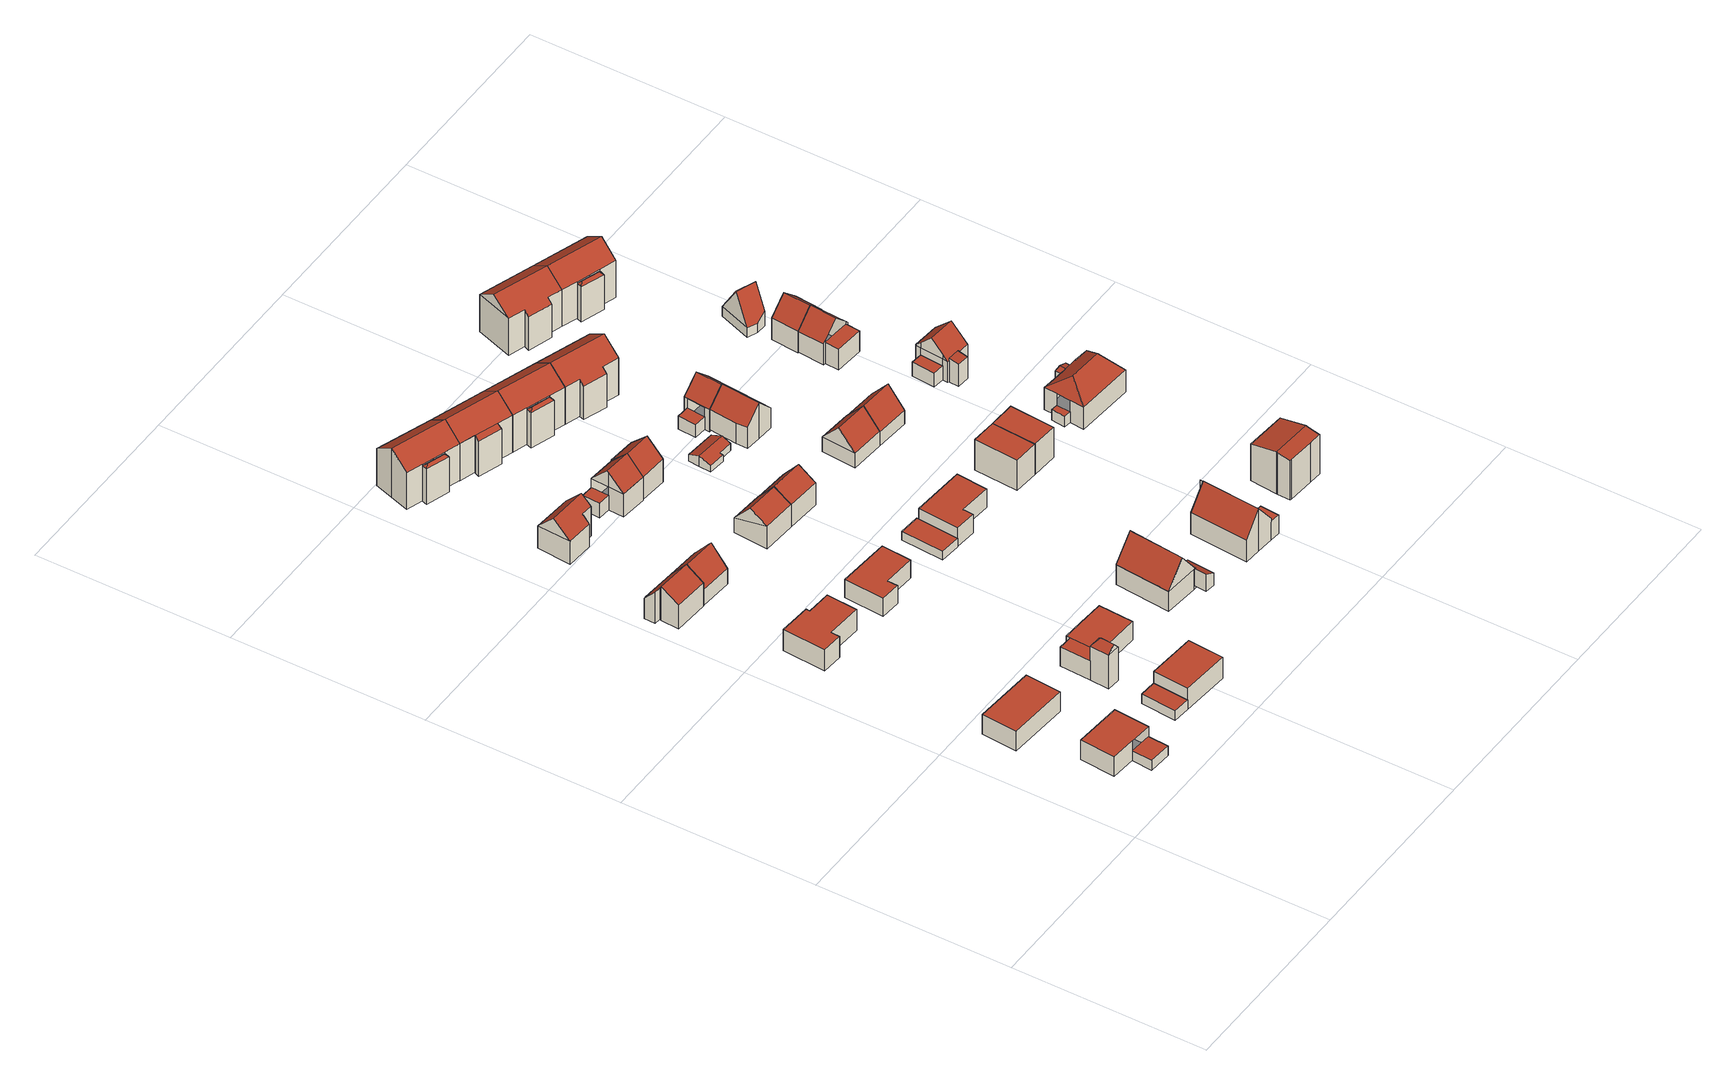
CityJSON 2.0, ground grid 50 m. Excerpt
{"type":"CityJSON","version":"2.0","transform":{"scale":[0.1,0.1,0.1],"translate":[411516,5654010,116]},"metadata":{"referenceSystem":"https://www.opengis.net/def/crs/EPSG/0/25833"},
"CityObjects":{
"building1":{"type":"Building","attributes":{"Gemeindeschluessel":14612000,"Geometrietyp2DReferenz":"3000","function":"31001_9998","roofType":"9999"},"children":["building1-1","building1-2"]},
"building1-1":{"type":"BuildingPart","attributes":{"Dachtyp_tdc":"tdcPolyFlatRoof","Dachneigung":0,"QualitaetDacherkennung":88,"Geometrietyp2DReferenz":"3000","measuredHeight":5.73,"roofType":"1000"},"parents":["building1"],"geometry":[{"type":"MultiSurface","lod":"2","boundaries":[[[0,1,2,3]],[[1,4,5,2]],[[4,6,7,8,5]],[[9,0,3,10,11]],[[9,6,4,1,0]],[[3,2,5,8,10]]],"semantics":{"surfaces":[{"type":"WallSurface"},{"type":"RoofSurface"},{"type":"GroundSurface"}],"values":[0,0,0,0,1,2]}}]},
"building1-2":{"type":"BuildingPart","attributes":{"Dachtyp_tdc":"tdcPolyFlatRoof","Dachneigung":0,"QualitaetDacherkennung":58,"Geometrietyp2DReferenz":"3000","measuredHeight":2.79,"roofType":"1000"},"parents":["building1"],"geometry":[{"type":"MultiSurface","lod":"2","boundaries":[[[12,11,10,13]],[[7,14,15,8]],[[14,12,13,15]],[[14,7,11,12]],[[13,10,8,15]]],"semantics":{"surfaces":[{"type":"WallSurface"},{"type":"RoofSurface"},{"type":"GroundSurface"}],"values":[0,0,0,1,2]}}]},
"building2":{"type":"Building","attributes":{"Dachtyp_tdc":"tdcPolyFlatRoof","Gemeindeschluessel":14612000,"Dachneigung":0,"QualitaetDacherkennung":84,"Geometrietyp2DReferenz":"3000","measuredHeight":5.73,"function":"31001_9998","roofType":"1000"},"geometry":[{"type":"Solid","lod":"2","boundaries":[[[[16,17,18,19]],[[17,20,21,18]],[[20,22,23,21]],[[22,16,19,23]],[[22,20,17,16]],[[19,18,21,23]]]],"semantics":{"surfaces":[{"type":"WallSurface"},{"type":"RoofSurface"},{"type":"GroundSurface"}],"values":[[0,0,0,0,1,2]]}}]},
"building3":{"type":"Building","attributes":{"Dachtyp_tdc":"tdcPolyFlatRoof","Gemeindeschluessel":14612000,"Dachneigung":0,"QualitaetDacherkennung":70,"Geometrietyp2DReferenz":"3000","measuredHeight":2.76,"function":"31001_9998","roofType":"1000"},"geometry":[{"type":"Solid","lod":"2","boundaries":[[[[24,25,26,27]],[[25,28,29,26]],[[28,30,31,29]],[[30,24,27,31]],[[30,28,25,24]],[[27,26,29,31]]]],"semantics":{"surfaces":[{"type":"WallSurface"},{"type":"RoofSurface"},{"type":"GroundSurface"}],"values":[[0,0,0,0,1,2]]}}]},
"building4":{"type":"Building","attributes":{"Dachtyp_tdc":"tdcPolyFlatRoof","Gemeindeschluessel":14612000,"Dachneigung":0,"QualitaetDacherkennung":81,"Geometrietyp2DReferenz":"3000","measuredHeight":6.12,"function":"31001_9998","roofType":"1000"},"geometry":[{"type":"Solid","lod":"2","boundaries":[[[[32,33,34,27]],[[33,35,36,34]],[[35,37,26,36]],[[37,32,27,26]],[[37,35,33,32]],[[27,34,36,26]]]],"semantics":{"surfaces":[{"type":"WallSurface"},{"type":"RoofSurface"},{"type":"GroundSurface"}],"values":[[0,0,0,0,1,2]]}}]},
"building5":{"type":"Building","attributes":{"Dachtyp_tdc":"tdcPolyFlatRoof","Gemeindeschluessel":14612000,"Dachneigung":0,"QualitaetDacherkennung":77,"Geometrietyp2DReferenz":"3000","measuredHeight":6.13,"function":"31001_9998","roofType":"1000"},"geometry":[{"type":"Solid","lod":"2","boundaries":[[[[38,39,40,41]],[[39,42,43,40]],[[42,44,45,43]],[[44,46,47,45]],[[46,48,49,47]],[[48,50,51,49]],[[50,52,53,51]],[[52,38,41,53]],[[52,50,48,46,44,42,39,38]],[[41,40,43,45,47,49,51,53]]]],"semantics":{"surfaces":[{"type":"WallSurface"},{"type":"RoofSurface"},{"type":"GroundSurface"}],"values":[[0,0,0,0,0,0,0,0,1,2]]}}]},
"building6":{"type":"Building","attributes":{"Dachtyp_tdc":"tdcGableRoof","Gemeindeschluessel":14612000,"Dachneigung":50,"QualitaetDacherkennung":55,"Geometrietyp2DReferenz":"3000","measuredHeight":9.55,"function":"31001_9998","roofType":"3100"},"geometry":[{"type":"Solid","lod":"2","boundaries":[[[[54,55,56,57]],[[55,58,59,56]],[[58,60,61,59]],[[60,62,63,61]],[[62,64,65,63]],[[64,66,67,65]],[[66,68,69,67]],[[68,70,71,69]],[[70,72,73,71]],[[72,54,57,73]],[[68,66,64,62]],[[62,60,58,55,54,72,70,68]],[[57,56,59,61,63,65,67,69,71,73]]]],"semantics":{"surfaces":[{"type":"WallSurface"},{"type":"RoofSurface"},{"type":"GroundSurface"}],"values":[[0,0,0,0,0,0,0,0,0,0,1,1,2]]}}]},
"building7":{"type":"Building","attributes":{"Gemeindeschluessel":14612000,"Geometrietyp2DReferenz":"3000","function":"31001_9998","roofType":"9999"},"children":["building7-1","building7-2","building7-3"]},
"building7-1":{"type":"BuildingPart","attributes":{"Dachtyp_tdc":"tdcPolyFlatRoof","Dachneigung":0,"QualitaetDacherkennung":95,"Geometrietyp2DReferenz":"3000","measuredHeight":5.36,"roofType":"1000"},"parents":["building7"],"geometry":[{"type":"MultiSurface","lod":"2","boundaries":[[[74,75,76,77]],[[78,79,80,81]],[[82,74,77,83]],[[82,78,81,75,74]],[[77,76,80,79,83]]],"semantics":{"surfaces":[{"type":"WallSurface"},{"type":"RoofSurface"},{"type":"GroundSurface"}],"values":[0,0,0,1,2]}}]},
"building7-2":{"type":"BuildingPart","attributes":{"Dachtyp_tdc":"tdcFreeFormRoof","Dachneigung":50.6,"QualitaetDacherkennung":7,"Geometrietyp2DReferenz":"3000","measuredHeight":11.73,"roofType":"5000"},"parents":["building7"],"geometry":[{"type":"MultiSurface","lod":"2","boundaries":[[[84,85,86,79,78]],[[85,87,88,86]],[[87,89,82,83,88]],[[85,84,90,91]],[[84,89,90]],[[91,90,89,87]],[[85,91,87]],[[83,79,86,88]]],"semantics":{"surfaces":[{"type":"WallSurface"},{"type":"RoofSurface"},{"type":"GroundSurface"}],"values":[0,0,0,1,1,1,0,2]}}]},
"building7-3":{"type":"BuildingPart","attributes":{"Dachtyp_tdc":"tdcPolyFlatRoof","Dachneigung":0,"QualitaetDacherkennung":92,"Geometrietyp2DReferenz":"3000","measuredHeight":5.34,"roofType":"1000"},"parents":["building7"],"geometry":[{"type":"MultiSurface","lod":"2","boundaries":[[[92,93,94,95]],[[93,96,97,94]],[[96,98,99,97]],[[98,100,101,99]],[[100,81,80,101]],[[75,102,103,76]],[[102,92,95,103]],[[102,75,81,100,98,96,93,92]],[[95,94,97,99,101,80,76,103]]],"semantics":{"surfaces":[{"type":"WallSurface"},{"type":"RoofSurface"},{"type":"GroundSurface"}],"values":[0,0,0,0,0,0,0,1,2]}}]},
"building8":{"type":"Building","attributes":{"Gemeindeschluessel":14612000,"Geometrietyp2DReferenz":"3000","function":"31001_9998","roofType":"9999"},"children":["building8-1","building8-2"]},
"building8-1":{"type":"BuildingPart","attributes":{"Dachtyp_tdc":"tdcPolyFlatRoof","Dachneigung":0,"QualitaetDacherkennung":75,"Geometrietyp2DReferenz":"3000","measuredHeight":4.18,"roofType":"1000"},"parents":["building8"],"geometry":[{"type":"MultiSurface","lod":"2","boundaries":[[[104,105,106,107]],[[105,108,109,106]],[[108,110,111,109]],[[110,112,113,111]],[[112,110,108,105,104]],[[107,106,109,111,113]]],"semantics":{"surfaces":[{"type":"WallSurface"},{"type":"RoofSurface"},{"type":"GroundSurface"}],"values":[0,0,0,0,1,2]}}]},
"building8-2":{"type":"BuildingPart","attributes":{"Dachtyp_tdc":"tdcGableRoof","Dachneigung":50.05,"QualitaetDacherkennung":56,"Geometrietyp2DReferenz":"3000","measuredHeight":9.65,"roofType":"3100"},"parents":["building8"],"geometry":[{"type":"MultiSurface","lod":"2","boundaries":[[[114,60,115,116]],[[60,117,118,115]],[[117,119,106,118]],[[119,120,104,107,106]],[[121,113,112]],[[121,122,123,113]],[[122,124,125,123]],[[124,126,127,125]],[[126,114,116,127]],[[122,121,120,119,117,60,114]],[[114,126,124,122]],[[116,115,118,106,107,113,123,125,127]]],"semantics":{"surfaces":[{"type":"WallSurface"},{"type":"RoofSurface"},{"type":"GroundSurface"}],"values":[0,0,0,0,0,0,0,0,0,1,1,2]}}]},
"building9":{"type":"Building","attributes":{"Dachtyp_tdc":"tdcPolyFlatRoof","Gemeindeschluessel":14612000,"Dachneigung":0,"QualitaetDacherkennung":79,"Geometrietyp2DReferenz":"3000","measuredHeight":5.23,"function":"31001_9998","roofType":"1000"},"geometry":[{"type":"Solid","lod":"2","boundaries":[[[[128,129,130,131,132,133]],[[134,135,129,128]],[[135,136,130,129]],[[136,137,131,130]],[[137,138,132,131]],[[138,139,133,132]],[[139,134,128,133]],[[139,138,137,136,135,134]]]],"semantics":{"surfaces":[{"type":"GroundSurface"},{"type":"WallSurface"},{"type":"RoofSurface"}],"values":[[0,1,1,1,1,1,1,2]]}}]},
"building10":{"type":"Building","attributes":{"Dachtyp_tdc":"tdcFreeFormRoof","Gemeindeschluessel":14612000,"Dachneigung":46.46,"QualitaetDacherkennung":75,"Geometrietyp2DReferenz":"3000","measuredHeight":11.04,"function":"31001_9998","roofType":"5000"},"geometry":[{"type":"Solid","lod":"2","boundaries":[[[[140,141,142,143]],[[141,144,145,142]],[[144,146,147,145]],[[146,148,149,147]],[[148,150,151,149]],[[150,140,143,151]],[[148,146,152,153,140,150]],[[152,144,141,153]],[[141,140,153]],[[146,144,152]],[[143,142,145,147,149,151]]]],"semantics":{"surfaces":[{"type":"WallSurface"},{"type":"RoofSurface"},{"type":"GroundSurface"}],"values":[[0,0,0,0,0,0,1,1,0,0,2]]}}]},
"building11":{"type":"Building","attributes":{"Dachtyp_tdc":"tdcGableRoof","Gemeindeschluessel":14612000,"Dachneigung":53.79,"QualitaetDacherkennung":85,"Geometrietyp2DReferenz":"3000","measuredHeight":12.22,"function":"31001_9998","roofType":"3100"},"geometry":[{"type":"Solid","lod":"2","boundaries":[[[[154,155,156,157]],[[155,158,159,156]],[[158,160,161,159]],[[160,162,163,161]],[[162,164,165,163]],[[164,154,157,165]],[[166,167,168,169]],[[158,155,168,167,170,160]],[[162,170,167,166,164]],[[160,170,162]],[[154,169,168,155]],[[164,166,169,154]],[[157,156,159,161,163,165]]]],"semantics":{"surfaces":[{"type":"WallSurface"},{"type":"RoofSurface"},{"type":"GroundSurface"}],"values":[[0,0,0,0,0,0,1,1,0,0,0,0,2]]}}]},
"building12":{"type":"Building","attributes":{"Gemeindeschluessel":14612000,"Geometrietyp2DReferenz":"3000","function":"31001_9998","roofType":"9999"},"children":["building12-1","building12-2"]},
"building12-1":{"type":"BuildingPart","attributes":{"Dachtyp_tdc":"tdcGableRoof","Dachneigung":35.57,"QualitaetDacherkennung":75,"Geometrietyp2DReferenz":"3000","measuredHeight":14.26,"roofType":"3100"},"parents":["building12"],"geometry":[{"type":"MultiSurface","lod":"2","boundaries":[[[171,172,173]],[[171,174,175,172]],[[174,176,177,175]],[[176,178,179,177]],[[178,180,181,179]],[[180,182,183,181]],[[176,174,171,184,185,182]],[[182,180,178,176]],[[183,186,187,172,175,177,179,181]],[[182,185,186,183]],[[185,184,187,186]],[[184,188,187]]],"semantics":{"surfaces":[{"type":"WallSurface"},{"type":"RoofSurface"},{"type":"GroundSurface"}],"values":[0,0,0,0,0,0,1,1,2,0,0,0]}}]},
"building12-2":{"type":"BuildingPart","attributes":{"Dachtyp_tdc":"tdcFreeFormRoof","Dachneigung":41.99,"QualitaetDacherkennung":15,"Geometrietyp2DReferenz":"3000","measuredHeight":10.84,"roofType":"5000"},"parents":["building12"],"geometry":[{"type":"MultiSurface","lod":"2","boundaries":[[[188,189,190,187]],[[189,191,192,190]],[[191,173,172,192]],[[193,173,191]],[[194,193,191,189]],[[194,189,188]],[[193,194,188,173]],[[190,192,172,187]]],"semantics":{"surfaces":[{"type":"WallSurface"},{"type":"RoofSurface"},{"type":"GroundSurface"}],"values":[0,0,0,1,1,1,1,2]}}]},
"building13":{"type":"Building","attributes":{"Dachtyp_tdc":"tdcPolyFlatRoof","Gemeindeschluessel":14612000,"Dachneigung":26.45,"QualitaetDacherkennung":61,"Geometrietyp2DReferenz":"3000","measuredHeight":5.01,"function":"31001_9998","roofType":"2100"},"geometry":[{"type":"Solid","lod":"2","boundaries":[[[[195,196,197,198]],[[196,199,200,197]],[[199,201,202,200]],[[201,203,204,202]],[[203,205,206,204]],[[205,195,198,206]],[[205,203,201,199,196,195]],[[198,197,200,202,204,206]]]],"semantics":{"surfaces":[{"type":"WallSurface"},{"type":"RoofSurface"},{"type":"GroundSurface"}],"values":[[0,0,0,0,0,0,1,2]]}}]},
"building14":{"type":"Building","attributes":{"Dachtyp_tdc":"tdcGableRoof","Gemeindeschluessel":14612000,"Dachneigung":49.92,"QualitaetDacherkennung":57,"Geometrietyp2DReferenz":"3000","measuredHeight":9.29,"function":"31001_9998","roofType":"3100"},"geometry":[{"type":"Solid","lod":"2","boundaries":[[[[207,208,209,210]],[[208,211,212,209]],[[211,213,214,212]],[[213,207,210,214]],[[211,208,215]],[[207,213,216]],[[208,207,216,215]],[[213,211,215,216]],[[210,209,212,214]]]],"semantics":{"surfaces":[{"type":"WallSurface"},{"type":"RoofSurface"},{"type":"GroundSurface"}],"values":[[0,0,0,0,0,0,1,1,2]]}}]},
"building15":{"type":"Building","attributes":{"Dachtyp_tdc":"tdcPolyFlatRoof","Gemeindeschluessel":14612000,"Dachneigung":0,"QualitaetDacherkennung":80,"Geometrietyp2DReferenz":"3000","measuredHeight":2.48,"function":"31001_9998","roofType":"1000"},"geometry":[{"type":"Solid","lod":"2","boundaries":[[[[217,218,219,220]],[[218,221,222,219]],[[221,223,224,222]],[[223,225,226,224]],[[225,217,220,226]],[[225,223,221,218,217]],[[220,219,222,224,226]]]],"semantics":{"surfaces":[{"type":"WallSurface"},{"type":"RoofSurface"},{"type":"GroundSurface"}],"values":[[0,0,0,0,0,1,2]]}}]},
"building16":{"type":"Building","attributes":{"Gemeindeschluessel":14612000,"Geometrietyp2DReferenz":"3000","function":"31001_9998","roofType":"9999"},"children":["building16-1","building16-2"]},
"building16-1":{"type":"BuildingPart","attributes":{"Dachtyp_tdc":"tdcGableRoof","Dachneigung":46.26,"QualitaetDacherkennung":82,"Geometrietyp2DReferenz":"3000","measuredHeight":11.13,"roofType":"3100"},"parents":["building16"],"geometry":[{"type":"MultiSurface","lod":"2","boundaries":[[[227,228,229,230]],[[228,231,232,229]],[[231,233,234,232]],[[233,235,234]],[[236,227,230,237,238]],[[239,240,241,227]],[[242,241,240,243,244]],[[228,242,244,231]],[[231,244,243,233]],[[233,243,240,239,236]],[[227,241,242,228]],[[236,239,227]],[[230,229,232,234,237]]],"semantics":{"surfaces":[{"type":"WallSurface"},{"type":"RoofSurface"},{"type":"GroundSurface"}],"values":[0,0,0,0,0,1,1,0,0,0,0,0,2]}}]},
"building16-2":{"type":"BuildingPart","attributes":{"Dachtyp_tdc":"tdcPolyFlatRoof","Dachneigung":0,"QualitaetDacherkennung":62,"Geometrietyp2DReferenz":"3000","measuredHeight":4.02,"roofType":"1000"},"parents":["building16"],"geometry":[{"type":"MultiSurface","lod":"2","boundaries":[[[245,246,247,248]],[[246,238,237,247]],[[235,245,248,234]],[[235,238,246,245]],[[248,247,237,234]]],"semantics":{"surfaces":[{"type":"WallSurface"},{"type":"RoofSurface"},{"type":"GroundSurface"}],"values":[0,0,0,1,2]}}]},
"building17":{"type":"Building","attributes":{"Dachtyp_tdc":"tdcGableRoof","Gemeindeschluessel":14612000,"Dachneigung":51.14,"QualitaetDacherkennung":49,"Geometrietyp2DReferenz":"3000","measuredHeight":9.38,"function":"31001_9998","roofType":"3100"},"geometry":[{"type":"Solid","lod":"2","boundaries":[[[[249,250,210,251]],[[250,252,214,210]],[[249,253,254]],[[252,250,255]],[[253,252,255,254]],[[250,249,254,255]],[[214,256,251,210]],[[252,253,256,214]],[[253,249,251,256]]]],"semantics":{"surfaces":[{"type":"WallSurface"},{"type":"RoofSurface"},{"type":"GroundSurface"}],"values":[[0,0,0,0,1,1,2,0,0]]}}]},
"building18":{"type":"Building","attributes":{"Gemeindeschluessel":14612000,"Geometrietyp2DReferenz":"3000","function":"31001_9998","roofType":"9999"},"children":["building18-1","building18-2"]},
"building18-1":{"type":"BuildingPart","attributes":{"Dachtyp_tdc":"tdcGableRoof","Dachneigung":35.59,"QualitaetDacherkennung":78,"Geometrietyp2DReferenz":"3000","measuredHeight":14.3,"roofType":"3100"},"parents":["building18"],"geometry":[{"type":"MultiSurface","lod":"2","boundaries":[[[257,258,259,260]],[[258,261,262,259]],[[263,264,265,266]],[[264,185,267,265]],[[185,180,268,267]],[[180,257,260,268]],[[180,182,269,257]],[[261,258,269,182,185,270,263]],[[263,270,264]],[[264,270,185]],[[185,182,180]],[[257,269,258]],[[260,259,262,266,265,267,268]]],"semantics":{"surfaces":[{"type":"WallSurface"},{"type":"RoofSurface"},{"type":"GroundSurface"}],"values":[0,0,0,0,0,0,1,1,0,0,0,0,2]}}]},
"building18-2":{"type":"BuildingPart","attributes":{"Dachtyp_tdc":"tdcPolyFlatRoof","Dachneigung":25.99,"QualitaetDacherkennung":33,"Geometrietyp2DReferenz":"3000","measuredHeight":10.82,"roofType":"2100"},"parents":["building18"],"geometry":[{"type":"MultiSurface","lod":"2","boundaries":[[[271,272,263,266,273]],[[274,275,276,262,261]],[[275,271,273,276]],[[275,274,272,271]],[[273,266,262,276]]],"semantics":{"surfaces":[{"type":"WallSurface"},{"type":"RoofSurface"},{"type":"GroundSurface"}],"values":[0,0,0,1,2]}}]},
"building19":{"type":"Building","attributes":{"Dachtyp_tdc":"tdcGableRoof","Gemeindeschluessel":14612000,"Dachneigung":45.29,"QualitaetDacherkennung":80,"Geometrietyp2DReferenz":"3000","measuredHeight":10.96,"function":"31001_9998","roofType":"3100"},"geometry":[{"type":"Solid","lod":"2","boundaries":[[[[277,278,279,280]],[[278,281,282,279]],[[281,242,283,282]],[[242,277,280,283]],[[281,278,284]],[[277,242,285]],[[278,277,285,284]],[[242,281,284,285]],[[280,279,282,283]]]],"semantics":{"surfaces":[{"type":"WallSurface"},{"type":"RoofSurface"},{"type":"GroundSurface"}],"values":[[0,0,0,0,0,0,1,1,2]]}}]},
"building20":{"type":"Building","attributes":{"Dachtyp_tdc":"tdcPolyFlatRoof","Gemeindeschluessel":14612000,"Dachneigung":0,"QualitaetDacherkennung":83,"Geometrietyp2DReferenz":"3000","measuredHeight":5.43,"function":"31001_9998","roofType":"1000"},"geometry":[{"type":"Solid","lod":"2","boundaries":[[[[286,287,288,289]],[[287,290,291,288]],[[290,292,293,291]],[[292,294,295,293]],[[294,296,297,295]],[[296,286,289,297]],[[296,294,292,290,287,286]],[[289,288,291,293,295,297]]]],"semantics":{"surfaces":[{"type":"WallSurface"},{"type":"RoofSurface"},{"type":"GroundSurface"}],"values":[[0,0,0,0,0,0,1,2]]}}]},
"building21":{"type":"Building","attributes":{"Gemeindeschluessel":14612000,"Geometrietyp2DReferenz":"3000","function":"31001_9998","roofType":"9999"},"children":["building21-1","building21-2"]},
"building21-1":{"type":"BuildingPart","attributes":{"Dachtyp_tdc":"tdcPolyFlatRoof","Dachneigung":0,"QualitaetDacherkennung":65,"Geometrietyp2DReferenz":"3000","measuredHeight":5.48,"roofType":"1000"},"parents":["building21"],"geometry":[{"type":"MultiSurface","lod":"2","boundaries":[[[298,299,300,301]],[[299,302,303,300]],[[302,304,305,303]],[[304,302,299,298]],[[301,300,303,305]]],"semantics":{"surfaces":[{"type":"WallSurface"},{"type":"RoofSurface"},{"type":"GroundSurface"}],"values":[0,0,0,1,2]}}]},
"building21-2":{"type":"BuildingPart","attributes":{"Dachtyp_tdc":"tdcGableRoof","Dachneigung":52.62,"QualitaetDacherkennung":82,"Geometrietyp2DReferenz":"3000","measuredHeight":12.32,"roofType":"3100"},"parents":["building21"],"geometry":[{"type":"MultiSurface","lod":"2","boundaries":[[[306,307,308,309]],[[307,310,311,308]],[[310,312,313,311]],[[312,314,315,313]],[[314,316,317,315]],[[316,318,319,317]],[[318,320,321,319]],[[320,322,298,301,321]],[[323,324,325,305,304]],[[324,326,327,325]],[[326,328,329,327]],[[328,330,331,329]],[[330,332,333,331]],[[332,334,335,333]],[[334,306,309,335]],[[330,328,326,324]],[[324,323,322,320,318,316,314,312,310,307,306,334,332,330]],[[309,308,311,313,315,317,319,321,301,305,325,327,329,331,333,335]]],"semantics":{"surfaces":[{"type":"WallSurface"},{"type":"RoofSurface"},{"type":"GroundSurface"}],"values":[0,0,0,0,0,0,0,0,0,0,0,0,0,0,0,1,1,2]}}]},
"building22":{"type":"Building","attributes":{"Gemeindeschluessel":14612000,"Geometrietyp2DReferenz":"3000","function":"31001_9998","roofType":"9999"},"children":["building22-1","building22-2"]},
"building22-1":{"type":"BuildingPart","attributes":{"Dachtyp_tdc":"tdcGableRoof","Dachneigung":35.6,"QualitaetDacherkennung":78,"Geometrietyp2DReferenz":"3000","measuredHeight":14.35,"roofType":"3100"},"parents":["building22"],"geometry":[{"type":"MultiSurface","lod":"2","boundaries":[[[336,337,338]],[[336,258,259,337]],[[258,269,339,259]],[[269,257,260,339]],[[257,340,341,260]],[[340,342,343,341]],[[342,344,345,343]],[[344,346,347,345]],[[346,348,349,350,347]],[[342,340,257,269]],[[269,258,336,348,346,344,342]],[[350,337,259,339,260,341,343,345,347]]],"semantics":{"surfaces":[{"type":"WallSurface"},{"type":"RoofSurface"},{"type":"GroundSurface"}],"values":[0,0,0,0,0,0,0,0,0,1,1,2]}}]},
"building22-2":{"type":"BuildingPart","attributes":{"Dachtyp_tdc":"tdcFreeFormRoof","Dachneigung":43.05,"QualitaetDacherkennung":16,"Geometrietyp2DReferenz":"3000","measuredHeight":10.93,"roofType":"5000"},"parents":["building22"],"geometry":[{"type":"MultiSurface","lod":"2","boundaries":[[[351,352,353,347]],[[352,354,355,353]],[[354,338,337,355]],[[349,351,347,350]],[[356,338,354]],[[357,356,354,352]],[[357,352,351,349]],[[356,357,349,338]],[[347,353,355,337,350]]],"semantics":{"surfaces":[{"type":"WallSurface"},{"type":"RoofSurface"},{"type":"GroundSurface"}],"values":[0,0,0,0,1,1,1,1,2]}}]},
"building23":{"type":"Building","attributes":{"Dachtyp_tdc":"tdcGableRoof","Gemeindeschluessel":14612000,"Dachneigung":24.31,"QualitaetDacherkennung":73,"Geometrietyp2DReferenz":"3000","measuredHeight":3.1,"function":"31001_9998","roofType":"3100"},"geometry":[{"type":"Solid","lod":"2","boundaries":[[[[358,359,360,361]],[[359,362,363,360]],[[362,364,365,363]],[[364,366,367,365]],[[366,368,369,367]],[[368,370,371,369]],[[370,372,373,371]],[[372,358,361,373]],[[368,366,364,362]],[[362,359,358,372,370,368]],[[361,360,363,365,367,369,371,373]]]],"semantics":{"surfaces":[{"type":"WallSurface"},{"type":"RoofSurface"},{"type":"GroundSurface"}],"values":[[0,0,0,0,0,0,0,0,1,1,2]]}}]},
"building24":{"type":"Building","attributes":{"Dachtyp_tdc":"tdcPolyFlatRoof","Gemeindeschluessel":14612000,"Dachneigung":0,"QualitaetDacherkennung":54,"Geometrietyp2DReferenz":"3000","measuredHeight":8.8,"function":"31001_9998","roofType":"1000"},"geometry":[{"type":"Solid","lod":"2","boundaries":[[[[374,375,376,377]],[[375,378,379,376]],[[378,380,381,379]],[[380,374,377,381]],[[380,378,375,374]],[[377,376,379,381]]]],"semantics":{"surfaces":[{"type":"WallSurface"},{"type":"RoofSurface"},{"type":"GroundSurface"}],"values":[[0,0,0,0,1,2]]}}]},
"building25":{"type":"Building","attributes":{"Dachtyp_tdc":"tdcGableRoof","Gemeindeschluessel":14612000,"Dachneigung":48.88,"QualitaetDacherkennung":56,"Geometrietyp2DReferenz":"3000","measuredHeight":9.23,"function":"31001_9998","roofType":"3100"},"geometry":[{"type":"Solid","lod":"2","boundaries":[[[[382,383,384,385]],[[383,386,387,384]],[[386,388,389,387]],[[388,382,385,389]],[[386,383,390]],[[382,388,391]],[[383,382,391,390]],[[388,386,390,391]],[[385,384,387,389]]]],"semantics":{"surfaces":[{"type":"WallSurface"},{"type":"RoofSurface"},{"type":"GroundSurface"}],"values":[[0,0,0,0,0,0,1,1,2]]}}]},
"building26":{"type":"Building","attributes":{"Dachtyp_tdc":"tdcGableRoof","Gemeindeschluessel":14612000,"Dachneigung":45.02,"QualitaetDacherkennung":66,"Geometrietyp2DReferenz":"3000","measuredHeight":10.17,"function":"31001_9998","roofType":"3100"},"geometry":[{"type":"Solid","lod":"2","boundaries":[[[[392,393,394,395]],[[393,396,397,394]],[[396,398,399,397]],[[398,400,401,399]],[[400,402,403,401]],[[402,404,405,403]],[[404,406,407,405]],[[406,392,395,407]],[[402,400,398,396,393]],[[393,392,406,404,402]],[[395,394,397,399,401,403,405,407]]]],"semantics":{"surfaces":[{"type":"WallSurface"},{"type":"RoofSurface"},{"type":"GroundSurface"}],"values":[[0,0,0,0,0,0,0,0,1,1,2]]}}]},
"building27":{"type":"Building","attributes":{"Dachtyp_tdc":"tdcFreeFormRoof","Gemeindeschluessel":14612000,"Dachneigung":35.38,"QualitaetDacherkennung":71,"Geometrietyp2DReferenz":"3000","measuredHeight":14.35,"function":"31001_9998","roofType":"5000"},"geometry":[{"type":"Solid","lod":"2","boundaries":[[[[340,408,409,341]],[[408,410,411,409]],[[410,412,413,411]],[[412,414,415,413]],[[414,416,417,415]],[[416,418,419,417]],[[418,344,345,419]],[[344,340,341,345]],[[414,412,410,420,342,344,418,416]],[[420,408,340,342]],[[340,344,342]],[[410,408,420]],[[341,409,411,413,415,417,419,345]]]],"semantics":{"surfaces":[{"type":"WallSurface"},{"type":"RoofSurface"},{"type":"GroundSurface"}],"values":[[0,0,0,0,0,0,0,0,1,1,0,0,2]]}}]},
"building28":{"type":"Building","attributes":{"Gemeindeschluessel":14612000,"Geometrietyp2DReferenz":"3000","function":"31001_9998","roofType":"9999"},"children":["building28-1","building28-2"]},
"building28-1":{"type":"BuildingPart","attributes":{"Dachtyp_tdc":"tdcPolyFlatRoof","Dachneigung":0,"QualitaetDacherkennung":78,"Geometrietyp2DReferenz":"3000","measuredHeight":3.63,"roofType":"1000"},"parents":["building28"],"geometry":[{"type":"MultiSurface","lod":"2","boundaries":[[[421,422,423,424]],[[422,425,426,423]],[[425,427,428,426]],[[427,425,422,421]],[[424,423,426,428]]],"semantics":{"surfaces":[{"type":"WallSurface"},{"type":"RoofSurface"},{"type":"GroundSurface"}],"values":[0,0,0,1,2]}}]},
"building28-2":{"type":"BuildingPart","attributes":{"Dachtyp_tdc":"tdcGableRoof","Dachneigung":45.47,"QualitaetDacherkennung":82,"Geometrietyp2DReferenz":"3000","measuredHeight":10.78,"roofType":"3100"},"parents":["building28"],"geometry":[{"type":"MultiSurface","lod":"2","boundaries":[[[429,430,431,428,427]],[[430,432,433,431]],[[432,434,435,433]],[[434,392,436,435]],[[392,437,424,436]],[[437,421,424]],[[438,439,440,441,442,443]],[[432,441,440,434]],[[429,443,442,430]],[[437,438,443,429]],[[430,442,441,432]],[[392,439,438,437]],[[434,440,439,392]],[[428,431,433,435,436,424]]],"semantics":{"surfaces":[{"type":"WallSurface"},{"type":"RoofSurface"},{"type":"GroundSurface"}],"values":[0,0,0,0,0,0,1,1,0,0,0,0,0,2]}}]},
"building29":{"type":"Building","attributes":{"Dachtyp_tdc":"tdcPolyFlatRoof","Gemeindeschluessel":14612000,"Dachneigung":0,"QualitaetDacherkennung":52,"Geometrietyp2DReferenz":"3000","measuredHeight":8.8,"function":"31001_9998","roofType":"1000"},"geometry":[{"type":"Solid","lod":"2","boundaries":[[[[444,445,446,447]],[[445,375,376,446]],[[375,374,377,376]],[[374,444,447,377]],[[374,375,445,444]],[[447,446,376,377]]]],"semantics":{"surfaces":[{"type":"WallSurface"},{"type":"RoofSurface"},{"type":"GroundSurface"}],"values":[[0,0,0,0,1,2]]}}]},
"building30":{"type":"Building","attributes":{"Dachtyp_tdc":"tdcGableRoof","Gemeindeschluessel":14612000,"Dachneigung":11.8,"QualitaetDacherkennung":60,"Geometrietyp2DReferenz":"3000","measuredHeight":12.01,"function":"31001_9998","roofType":"3100"},"geometry":[{"type":"Solid","lod":"2","boundaries":[[[[448,449,450,451]],[[449,452,453,450]],[[452,454,455,453]],[[456,457,458,459]],[[457,460,461,458]],[[460,462,463,461]],[[462,464,465,463]],[[464,466,467,465]],[[466,448,451,467]],[[462,460,457,456,454,452,449,448]],[[448,466,464,462]],[[451,450,453,455,459,458,461,463,465,467]],[[454,456,459,455]]]],"semantics":{"surfaces":[{"type":"WallSurface"},{"type":"RoofSurface"},{"type":"GroundSurface"}],"values":[[0,0,0,0,0,0,0,0,0,1,1,2,0]]}}]},
"building31":{"type":"Building","attributes":{"Dachtyp_tdc":"tdcGableRoof","Gemeindeschluessel":14612000,"Dachneigung":49.53,"QualitaetDacherkennung":51,"Geometrietyp2DReferenz":"3000","measuredHeight":9.2,"function":"31001_9998","roofType":"3100"},"geometry":[{"type":"Solid","lod":"2","boundaries":[[[[468,469,470,389]],[[469,471,472,470]],[[471,473,385,472]],[[473,468,389,385]],[[471,469,474]],[[468,473,391]],[[469,468,391,474]],[[473,471,474,391]],[[389,470,472,385]]]],"semantics":{"surfaces":[{"type":"WallSurface"},{"type":"RoofSurface"},{"type":"GroundSurface"}],"values":[[0,0,0,0,0,0,1,1,2]]}}]},
"building32":{"type":"Building","attributes":{"Dachtyp_tdc":"tdcFreeFormRoof","Gemeindeschluessel":14612000,"Dachneigung":35.15,"QualitaetDacherkennung":72,"Geometrietyp2DReferenz":"3000","measuredHeight":14.2,"function":"31001_9998","roofType":"5000"},"geometry":[{"type":"Solid","lod":"2","boundaries":[[[[475,476,477,478]],[[476,479,480,477]],[[479,481,482,480]],[[481,483,484,482]],[[483,485,486,484]],[[487,483,481,488]],[[489,490,485,487,488,479,476,475]],[[481,479,488]],[[485,483,487]],[[486,491,492,478,477,480,482,484]],[[485,490,491,486]],[[490,489,492,491]],[[489,475,478,492]]]],"semantics":{"surfaces":[{"type":"WallSurface"},{"type":"RoofSurface"},{"type":"GroundSurface"}],"values":[[0,0,0,0,0,1,1,0,0,2,0,0,0]]}}]},
"building33":{"type":"Building","attributes":{"Gemeindeschluessel":14612000,"Geometrietyp2DReferenz":"3000","function":"31001_9998","roofType":"9999"},"children":["building33-1","building33-2","building33-3"]},
"building33-1":{"type":"BuildingPart","attributes":{"Dachtyp_tdc":"tdcGableRoof","Dachneigung":18.6,"QualitaetDacherkennung":39,"Geometrietyp2DReferenz":"3000","measuredHeight":4.68,"roofType":"3100"},"parents":["building33"],"geometry":[{"type":"MultiSurface","lod":"2","boundaries":[[[493,494,495,496]],[[494,497,498,495]],[[497,499,500,498]],[[499,501,502,500]],[[501,503,504,502]],[[505,493,496,506]],[[507,503,501,499]],[[499,497,494,493,505,507]],[[496,495,498,500,502,504,508,506]]],"semantics":{"surfaces":[{"type":"WallSurface"},{"type":"RoofSurface"},{"type":"GroundSurface"}],"values":[0,0,0,0,0,0,1,1,2]}}]},
"building33-2":{"type":"BuildingPart","attributes":{"Dachtyp_tdc":"tdcHipRoof","Dachneigung":37.77,"QualitaetDacherkennung":78,"Geometrietyp2DReferenz":"3000","measuredHeight":10.48,"roofType":"3200"},"parents":["building33"],"geometry":[{"type":"MultiSurface","lod":"2","boundaries":[[[509,504,503]],[[509,510,511,504]],[[510,512,513,511]],[[512,514,515,513]],[[514,516,517,515]],[[516,518,519,517]],[[520,521,522,523,524]],[[521,525,506,522]],[[525,526,505,506]],[[512,510,527]],[[521,520,518,516,514,528]],[[510,509,526,525,521,528,527]],[[514,512,527,528]],[[504,511,513,515,517,523,522,506,508]]],"semantics":{"surfaces":[{"type":"WallSurface"},{"type":"RoofSurface"},{"type":"GroundSurface"}],"values":[0,0,0,0,0,0,0,0,0,1,1,1,1,2]}}]},
"building33-3":{"type":"BuildingPart","attributes":{"Dachtyp_tdc":"tdcPolyFlatRoof","Dachneigung":0,"QualitaetDacherkennung":73,"Geometrietyp2DReferenz":"3000","measuredHeight":3.02,"roofType":"1000"},"parents":["building33"],"geometry":[{"type":"MultiSurface","lod":"2","boundaries":[[[519,524,529,530]],[[531,532,523,517]],[[530,529,532,531]],[[529,524,523,532]],[[519,530,531,517]]],"semantics":{"surfaces":[{"type":"RoofSurface"},{"type":"GroundSurface"},{"type":"WallSurface"}],"values":[0,1,2,2,2]}}]},
"building34":{"type":"Building","attributes":{"Dachtyp_tdc":"tdcPolyFlatRoof","Gemeindeschluessel":14612000,"Dachneigung":0,"QualitaetDacherkennung":84,"Geometrietyp2DReferenz":"3000","measuredHeight":4.03,"function":"31001_9998","roofType":"1000"},"geometry":[{"type":"Solid","lod":"2","boundaries":[[[[533,534,535,536]],[[534,537,538,535]],[[537,539,540,538]],[[539,533,536,540]],[[539,537,534,533]],[[536,535,538,540]]]],"semantics":{"surfaces":[{"type":"WallSurface"},{"type":"RoofSurface"},{"type":"GroundSurface"}],"values":[[0,0,0,0,1,2]]}}]},
"building35":{"type":"Building","attributes":{"Gemeindeschluessel":14612000,"Geometrietyp2DReferenz":"3000","function":"31001_9998","roofType":"9999"},"children":["building35-1","building35-2"]},
"building35-1":{"type":"BuildingPart","attributes":{"Dachtyp_tdc":"tdcPolyFlatRoof","Dachneigung":7.79,"QualitaetDacherkennung":82,"Geometrietyp2DReferenz":"3000","measuredHeight":6.69,"roofType":"2100"},"parents":["building35"],"geometry":[{"type":"MultiSurface","lod":"2","boundaries":[[[541,542,543,544,545]],[[542,546,547,543]],[[546,548,549,550,547]],[[548,546,542,541]],[[544,543,547,550]]],"semantics":{"surfaces":[{"type":"WallSurface"},{"type":"RoofSurface"},{"type":"GroundSurface"}],"values":[0,0,0,1,2]}}]},
"building35-2":{"type":"BuildingPart","attributes":{"Dachtyp_tdc":"tdcGableRoof","Dachneigung":45.52,"QualitaetDacherkennung":82,"Geometrietyp2DReferenz":"3000","measuredHeight":10.55,"roofType":"3100"},"parents":["building35"],"geometry":[{"type":"MultiSurface","lod":"2","boundaries":[[[544,550,551,535,536,552,553,554]],[[549,555,551,550]],[[555,556,535,551]],[[556,557,536,535]],[[557,558,552,536]],[[558,559,553,552]],[[559,560,554,553]],[[560,545,544,554]],[[555,549,545,560,561,562,563]],[[564,565,562,561,566]],[[558,564,566,559]],[[559,566,561,560]],[[557,565,564,558]],[[556,563,562,565,557]],[[555,563,556]]],"semantics":{"surfaces":[{"type":"GroundSurface"},{"type":"WallSurface"},{"type":"RoofSurface"}],"values":[0,1,1,1,1,1,1,1,2,2,1,1,1,1,1]}}]},
"building36":{"type":"Building","attributes":{"Gemeindeschluessel":14612000,"Geometrietyp2DReferenz":"3000","function":"31001_9998","roofType":"9999"},"children":["building36-1","building36-2"]},
"building36-1":{"type":"BuildingPart","attributes":{"Dachtyp_tdc":"tdcGableRoof","Dachneigung":45.27,"QualitaetDacherkennung":86,"Geometrietyp2DReferenz":"3000","measuredHeight":10.41,"roofType":"3100"},"parents":["building36"],"geometry":[{"type":"MultiSurface","lod":"2","boundaries":[[[567,568,569]],[[570,571,572]],[[570,573,574,571]],[[575,567,576,577,578]],[[578,579,573,570,575]],[[574,580,581,582,583,569,584,571]],[[573,579,580,574]],[[579,578,581,580]],[[578,577,582,581]],[[577,576,583,582]],[[576,567,569,583]]],"semantics":{"surfaces":[{"type":"WallSurface"},{"type":"RoofSurface"},{"type":"GroundSurface"}],"values":[0,0,0,1,1,2,0,0,0,0,0]}}]},
"building36-2":{"type":"BuildingPart","attributes":{"Dachtyp_tdc":"tdcPolyFlatRoof","Dachneigung":0,"QualitaetDacherkennung":53,"Geometrietyp2DReferenz":"3000","measuredHeight":5.99,"roofType":"1000"},"parents":["building36"],"geometry":[{"type":"MultiSurface","lod":"2","boundaries":[[[568,585,586,569]],[[585,587,588,586]],[[587,572,571,588]],[[572,587,585,568,589]],[[569,586,588,571,584]]],"semantics":{"surfaces":[{"type":"WallSurface"},{"type":"RoofSurface"},{"type":"GroundSurface"}],"values":[0,0,0,1,2]}}]},
"building37":{"type":"Building","attributes":{"Gemeindeschluessel":14612000,"Geometrietyp2DReferenz":"3000","function":"31001_9998","roofType":"9999"},"children":["building37-1","building37-2"]},
"building37-1":{"type":"BuildingPart","attributes":{"Dachtyp_tdc":"tdcFreeFormRoof","Dachneigung":45.77,"QualitaetDacherkennung":17,"Geometrietyp2DReferenz":"3000","measuredHeight":10.85,"roofType":"5000"},"parents":["building37"],"geometry":[{"type":"MultiSurface","lod":"2","boundaries":[[[590,591,592,593]],[[591,594,595,592]],[[594,596,597,595]],[[598,596,594]],[[599,598,594,591]],[[599,591,590]],[[598,599,590,596]],[[593,592,595,597]]],"semantics":{"surfaces":[{"type":"WallSurface"},{"type":"RoofSurface"},{"type":"GroundSurface"}],"values":[0,0,0,1,1,1,1,2]}}]},
"building37-2":{"type":"BuildingPart","attributes":{"Dachtyp_tdc":"tdcGableRoof","Dachneigung":35.61,"QualitaetDacherkennung":76,"Geometrietyp2DReferenz":"3000","measuredHeight":14.24,"roofType":"3100"},"parents":["building37"],"geometry":[{"type":"MultiSurface","lod":"2","boundaries":[[[600,597,596]],[[600,601,486,597]],[[601,487,602,486]],[[487,483,484,602]],[[483,603,604,484]],[[603,605,606,604]],[[605,607,608,606]],[[607,609,593,608]],[[609,610,590,593]],[[605,603,483,487]],[[487,601,600,610,609,607,605]],[[597,486,602,484,604,606,608,593]]],"semantics":{"surfaces":[{"type":"WallSurface"},{"type":"RoofSurface"},{"type":"GroundSurface"}],"values":[0,0,0,0,0,0,0,0,0,1,1,2]}}]},
"building38":{"type":"Building","attributes":{"Dachtyp_tdc":"tdcGableRoof","Gemeindeschluessel":14612000,"Dachneigung":45.57,"QualitaetDacherkennung":78,"Geometrietyp2DReferenz":"3000","measuredHeight":10.65,"function":"31001_9998","roofType":"3100"},"geometry":[{"type":"Solid","lod":"2","boundaries":[[[[579,611,612,613]],[[611,614,615,612]],[[614,616,617,615]],[[616,579,613,617]],[[614,611,618]],[[579,616,619]],[[611,579,619,618]],[[616,614,618,619]],[[613,612,615,617]]]],"semantics":{"surfaces":[{"type":"WallSurface"},{"type":"RoofSurface"},{"type":"GroundSurface"}],"values":[[0,0,0,0,0,0,1,1,2]]}}]},
"building39":{"type":"Building","attributes":{"Dachtyp_tdc":"tdcFreeFormRoof","Gemeindeschluessel":14612000,"Dachneigung":57.82,"QualitaetDacherkennung":6,"Geometrietyp2DReferenz":"3000","measuredHeight":10.68,"function":"31001_9998","roofType":"5000"},"geometry":[{"type":"Solid","lod":"2","boundaries":[[[[620,621,622,623]],[[621,624,625,622]],[[624,626,627,625]],[[626,628,629,627]],[[628,620,623,629]],[[630,624,621,631]],[[628,626,630,631,620]],[[621,620,631]],[[626,624,630]],[[623,622,625,627,629]]]],"semantics":{"surfaces":[{"type":"WallSurface"},{"type":"RoofSurface"},{"type":"GroundSurface"}],"values":[[0,0,0,0,0,1,1,0,0,2]]}}]}
},
"vertices":[
[23,67,188],[30,158,188],[30,158,131],[23,67,131],[153,148,188],[153,148,131],[146,57,188],[146,57,159],[146,57,131],[87,62,188],[87,62,131],[87,62,159],
[83,10,159],[83,10,131],[142,5,159],[142,5,131],
[5,307,161],[12,398,161],[12,398,104],[5,307,104],[171,386,161],[171,386,104],[164,295,161],[164,295,104],
[294,138,163],[287,46,163],[287,46,136],[294,138,136],[243,50,163],[243,50,136],[250,141,163],[250,141,136],
[294,138,197],[420,128,197],[420,128,136],[413,36,197],[413,36,136],[287,46,197],
[111,848,109],[109,825,109],[109,825,48],[111,848,48],[55,829,109],[55,829,48],[63,940,109],[63,940,48],[146,934,109],[146,934,48],[145,924,109],[145,924,48],[209,920,109],[209,920,48],[203,841,109],[203,841,48],
[19,1268,75],[36,1266,75],[36,1266,18],[19,1268,18],[36,1277,63],[36,1277,18],[128,1269,63],[128,1269,18],[125,1227,114],[125,1227,18],[121,1181,85],[121,1181,18],[30,1187,85],[30,1187,18],[33,1234,114],[33,1234,18],[34,1238,108],[34,1238,18],[17,1239,108],[17,1239,18],
[278,367,170],[315,365,170],[315,365,116],[278,367,116],[308,286,170],[308,286,116],[311,286,116],[311,286,170],[274,288,170],[274,288,116],
[308,286,213],[305,236,213],[305,236,116],[271,238,213],[271,238,116],[274,288,213],[290,270,234],[288,237,233],
[371,372,170],[392,371,170],[392,371,116],[371,372,116],[408,370,170],[408,370,116],[437,368,170],[437,368,116],[432,279,170],[432,279,116],[315,375,170],[315,375,116],
[213,1257,62],[214,1257,62],[214,1257,20],[213,1257,20],[231,1256,62],[231,1256,20],[229,1222,62],[229,1222,20],[211,1224,62],[211,1224,20],
[124,1225,116],[128,1269,20],[124,1225,20],[214,1263,63],[214,1263,20],[214,1257,69],[213,1257,69],[211,1224,110],[211,1218,116],[211,1218,20],[207,1174,65],[207,1174,20],[121,1181,64],[121,1181,20],
[317,808,56],[265,812,56],[272,915,56],[408,905,56],[402,829,56],[318,834,56],[317,808,108],[265,812,108],[272,915,108],[408,905,108],[402,829,108],[318,834,108],
[95,1506,69],[102,1593,68],[102,1593,3],[95,1506,3],[203,1585,68],[203,1585,3],[197,1517,88],[197,1517,3],[167,1519,88],[167,1519,3],[165,1501,69],[165,1501,3],[199,1543,113],[98,1550,113],
[558,401,181],[653,392,181],[653,392,124],[558,401,124],[643,286,181],[643,286,124],[640,249,181],[640,249,124],[635,250,181],[635,250,124],[544,258,181],[544,258,124],[544,258,182],[592,254,246],[606,396,246],[558,401,182],[635,250,188],
[96,1885,111],[96,1885,5],[96,1885,107],[54,1899,111],[54,1899,5],[70,1947,147],[70,1947,5],[86,1995,112],[86,1995,5],[227,1946,112],[227,1946,5],[211,1899,147],[211,1899,5],[156,1865,111],[195,1852,111],[195,1852,5],[156,1865,5],[156,1865,107],
[151,1851,107],[151,1851,5],[92,1871,107],[92,1871,5],[101,1876,113],[147,1860,113],
[635,250,185],[640,249,182],[640,249,135],[635,250,135],[643,286,182],[643,286,135],[663,284,172],[663,284,135],[657,214,172],[657,214,135],[632,217,185],[632,217,135],
[436,1156,86],[349,1162,86],[349,1162,21],[436,1156,21],[355,1251,63],[355,1251,21],[442,1244,63],[442,1244,21],[352,1208,114],[439,1201,114],
[535,792,88],[481,797,88],[481,797,63],[535,792,63],[489,906,88],[489,906,63],[543,902,88],[543,902,63],[543,897,88],[543,897,63],
[364,1571,68],[356,1484,68],[356,1484,2],[364,1571,2],[287,1491,68],[287,1491,2],[290,1531,68],[290,1531,2],[290,1531,43],[293,1577,68],[293,1577,2],[293,1577,43],[293,1577,69],[290,1534,114],[360,1528,114],[356,1484,69],[290,1531,110],[287,1491,70],
[258,1533,43],[261,1579,43],[261,1579,2],[258,1533,2],
[525,1149,85],[436,1156,85],[525,1149,21],[442,1244,62],[532,1237,62],[528,1195,115],[439,1202,115],[532,1237,21],
[366,1900,112],[334,1805,111],[334,1805,4],[366,1900,4],[295,1818,111],[295,1818,4],[235,1838,111],[235,1839,111],[235,1839,4],[235,1838,4],[195,1852,4],[227,1946,4],[350,1853,147],[235,1839,112],
[230,1825,105],[235,1838,112],[230,1825,4],[295,1818,112],[290,1805,105],[290,1805,4],
[364,1571,71],[435,1565,71],[435,1565,4],[364,1571,4],[428,1479,70],[428,1479,4],[356,1484,4],[432,1522,113],[360,1528,113],
[590,788,118],[535,792,118],[535,792,64],[590,788,64],[543,897,118],[543,897,64],[682,887,118],[682,887,64],[675,807,118],[675,807,64],[592,814,118],[592,814,64],
[864,244,177],[890,242,177],[890,242,123],[864,244,123],[886,193,177],[886,193,123],[860,195,177],[860,195,123],
[861,362,202],[860,347,202],[860,347,123],[861,362,123],[872,346,186],[872,346,123],[868,292,186],[868,292,123],[872,283,180],[872,283,123],[873,274,178],[873,274,123],[871,265,180],[871,265,123],[865,258,186],[865,258,123],[864,244,186],[860,195,186],[815,199,246],[815,199,123],[772,202,185],[772,202,123],[784,353,185],[784,353,123],[827,349,246],[827,349,123],[837,349,233],[837,349,123],[838,364,233],[838,364,123],
[372,1792,111],[372,1792,4],[372,1792,106],[350,1853,4],[504,1853,112],[504,1853,4],[488,1806,147],[488,1806,4],[472,1758,111],[472,1758,4],[433,1771,111],[433,1771,4],[433,1772,111],[433,1772,106],[433,1772,4],
[433,1771,106],[429,1758,106],[429,1758,4],[368,1778,106],[368,1778,4],[377,1783,113],[424,1767,113],
[546,1400,30],[502,1404,30],[502,1404,12],[546,1400,12],[504,1434,43],[504,1434,12],[507,1464,30],[507,1464,12],[588,1457,30],[588,1457,12],[586,1427,43],[586,1427,12],[584,1405,33],[584,1405,12],[546,1408,33],[546,1408,12],
[828,889,154],[820,775,154],[820,775,66],[828,889,66],[755,779,154],[755,779,66],[763,893,154],[763,893,66],
[753,1130,71],[665,1137,71],[665,1137,29],[753,1130,29],[672,1226,70],[672,1226,29],[760,1219,70],[760,1219,29],[668,1181,121],[757,1174,121],
[616,1479,71],[659,1475,115],[659,1475,13],[616,1479,13],[701,1471,70],[701,1471,13],[695,1399,70],[695,1399,13],[691,1370,72],[691,1370,13],[650,1373,115],[650,1373,13],[609,1377,73],[609,1377,13],[609,1406,71],[609,1406,13],
[646,1805,112],[646,1805,4],[614,1711,111],[614,1711,4],[572,1725,111],[572,1725,4],[567,1711,101],[567,1711,4],[506,1732,101],[506,1732,4],[511,1745,111],[511,1745,4],[630,1758,147],
[617,1492,43],[585,1495,43],[585,1495,6],[617,1492,6],[589,1542,43],[589,1542,6],[621,1540,43],[621,1540,6],
[621,1540,71],[621,1547,71],[621,1547,6],[706,1540,71],[706,1540,6],[701,1471,71],[701,1471,6],[616,1479,6],[617,1492,71],[617,1492,72],[616,1479,72],[659,1475,114],[664,1543,114],[621,1547,72],[621,1540,72],
[896,885,154],[888,770,154],[888,770,66],[896,885,66],
[1102,259,242],[1101,256,241],[1101,256,121],[1102,259,121],[1099,223,235],[1099,223,121],[1066,225,235],[1066,225,121],[996,231,235],[993,231,235],[993,231,121],[996,231,121],[995,264,241],[995,264,121],[995,267,242],[995,267,121],[1001,337,227],[1001,337,121],[1107,329,227],[1107,329,121],
[760,1219,69],[849,1212,69],[849,1212,29],[842,1123,69],[842,1123,29],[753,1130,69],[846,1167,121],
[631,1951,103],[636,1965,113],[636,1965,6],[631,1951,6],[594,1979,113],[594,1979,6],[626,2074,113],[626,2074,6],[766,2027,113],[766,2027,6],[734,1932,113],[734,1932,6],[750,1979,148],[609,2027,148],[692,1931,103],[696,1944,113],[696,1944,6],[692,1931,6],
[1071,867,121],[1074,867,121],[1074,867,78],[1071,867,78],[1075,885,121],[1075,885,78],[1092,884,124],[1092,884,78],[1112,882,118],[1112,882,78],[1110,854,118],[1110,854,78],[1071,857,121],[1071,857,78],[1090,856,124],[1090,856,78],
[1110,854,142],[1148,851,141],[1148,851,78],[1140,745,141],[1140,745,78],[989,757,141],[989,757,78],[992,794,142],[992,794,78],[992,794,141],[992,794,108],[995,830,142],[997,863,142],[997,863,78],[995,830,78],[995,830,108],[1071,857,141],[1071,857,142],[1114,801,182],[1024,808,182],
[977,832,108],[974,796,108],[974,796,78],[977,832,78],
[1007,1186,75],[1002,1126,75],[1002,1126,35],[1007,1186,35],[972,1129,75],[972,1129,35],[977,1189,75],[977,1189,35],
[1036,1109,102],[1034,1083,98],[1034,1083,35],[1036,1109,35],[1036,1109,95],[1002,1086,98],[1002,1086,35],[1004,1111,102],[1004,1111,95],[1004,1111,35],
[1000,1112,35],[1008,1199,35],[1077,1193,35],[1070,1106,35],[1000,1112,95],[1002,1126,95],[1007,1186,95],[1008,1199,95],[1077,1193,95],[1070,1106,95],[1074,1150,140],[1004,1156,140],[1002,1126,110],[1008,1199,98],[1007,1186,110],[1077,1193,98],
[1004,1375,83],[1004,1375,76],[1004,1375,16],[929,1381,82],[929,1381,16],[929,1381,76],[923,1381,76],[923,1381,16],[967,1378,120],[1009,1374,77],[1014,1444,77],[973,1447,120],[929,1450,76],[929,1450,16],[973,1447,16],[1014,1444,16],[1009,1374,16],[967,1378,16],
[1001,1339,76],[1001,1339,16],[926,1345,76],[926,1345,16],[967,1378,76],
[835,1898,107],[830,1884,107],[830,1884,6],[835,1898,6],[769,1905,107],[769,1905,6],[774,1918,107],[774,1918,6],[778,1909,115],[825,1893,115],
[774,1918,112],[734,1932,112],[750,1979,6],[909,1978,113],[909,1978,6],[893,1931,148],[893,1931,6],[877,1884,113],[877,1884,6],[835,1898,112],[835,1898,113],
[935,1522,76],[935,1522,13],[929,1450,13],[1020,1515,78],[1020,1515,13],[1014,1444,78],[1014,1444,13],[977,1518,120],[972,1447,120],
[919,1574,34],[949,1657,34],[949,1657,6],[919,1574,6],[999,1639,34],[999,1639,6],[971,1563,48],[971,1563,6],[944,1564,32],[944,1564,6],[982,1593,112],[933,1611,112]
]}
